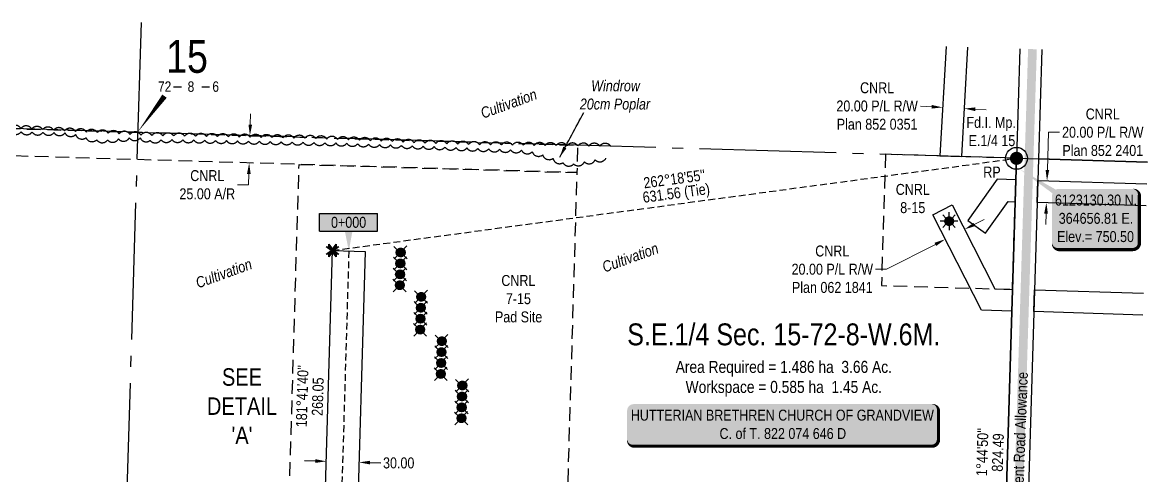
# Model space of a CAD drawing. Extents: x 359995 to 367891, y 6122203 to 6126855.
# Drawn here: x 363748 to 364777, y 6122840 to 6123255 of the extents above; entities that cross this region are included whole.
import ezdxf
from ezdxf.enums import TextEntityAlignment as Align

# ---------------------------------------------------------------- set-up
doc = ezdxf.new("R2010")
doc.units = 0
doc.header["$LTSCALE"] = 5
doc.header["$PDSIZE"] = 0.5
for name, pattern in [('0', [1, 1, 0]), ('foc-ACCESSROAD', [3.75, 2.5, -1.25]), ('foc-QUARTERLINE', [33, 25, -3, 2, -3]), ('foc-TIELINE', [1.875, 1.25, -0.625])]:
    doc.linetypes.add(name, pattern=pattern)
doc.layers.get('Defpoints').update_dxf_attribs({"color": 9})
for name, color, linetype in [('10', 1, 'Continuous'), ('35', 37, 'Continuous'), ('9', 3, 'Continuous'), ('AS-OWNER', 7, 'Continuous'), ('AS-ROADS', 254, 'Continuous'), ('AS-TELUS', 224, 'foc-TEL'), ('C-AR', 13, 'foc-ACCESSROAD'), ('C-RW', 13, 'Continuous'), ('C-SYMBOL', 7, 'Continuous'), ('C-WS', 13, 'foc-ACCESSROAD'), ('C-WS-S', 13, 'Continuous'), ('DETAIL-T', 7, 'Continuous'), ('L-AREAREQUIRED', 7, 'Continuous'), ('L-BD', 7, 'Continuous'), ('L-DETAIL-T', 3, 'Continuous'), ('L-MON', 1, 'Continuous'), ('L-ROAD-T', 7, 'Continuous'), ('L-SEC', 7, 'Continuous'), ('L-SECLBL', 7, 'Continuous'), ('L-SECQ', 8, 'foc-QUARTERLINE'), ('L-TIE', 7, 'foc-TIELINE'), ('P-ELEVATION', 7, 'Continuous'), ('P-IOP1', 10, 'Continuous'), ('P-LTO', 14, 'Continuous'), ('P-PROPOSED', 10, 'Continuous'), ('P-STATION', 7, 'Continuous'), ('P-TXT', 4, 'Continuous'), ('T-BUSH', 110, '0'), ('T-BUSH-T', 110, 'Continuous'), ('T-TIE', 201, 'foc-TIELINE')]:
    doc.layers.add(name, color=color, linetype=linetype)
for name, color, linetype, lineweight in [('C-AR-T', 13, 'Continuous', 9), ('C-RW-T', 13, 'Continuous', 9), ('C-WS-T', 13, 'Continuous', 9), ('F-RW-T', 190, 'Continuous', 9), ('T-TEXT', 48, 'Continuous', 18)]:
    doc.layers.add(name, color=color, linetype=linetype, lineweight=lineweight)
doc.styles.add('100L', font='ARIALN.TTF', dxfattribs={"height": 11})
doc.styles.add('175L', font='ARIALN.TTF', dxfattribs={"height": 20})
doc.styles.add('80', font='ARIALN.TTF', dxfattribs={"height": 10})
doc.styles.add('80CG', font='ARIALN.TTF', dxfattribs={"height": 10})
doc.styles.add('80L', font='ARIALN.TTF', dxfattribs={"height": 10})
doc.styles.add('80LS', font='ARIALNI.TTF', dxfattribs={"height": 10})
doc.styles.add('foc-LtypeFont', font='ARIALN.TTF', dxfattribs={"height": 7.35})
doc.styles.add('Legend', font='ARIALN.TTF')
doc.styles.add('SIMPLEX', font='ARIALN.TTF')
doc.linetypes.add('foc-TEL', pattern='A,2,-1,["T",foc-LtypeFont,S=0.2,R=0,X=-0.425,Y=-0.75],-1.24,8', length=12.24)
doc.linetypes.add('foc-TEL-NOLINE', pattern='A,0,-2,["T",foc-LtypeFont,S=0.2,R=0,X=-0.425,Y=-0.75],-10.24', length=12.24)
doc.dimstyles.new('Compass 5 000', dxfattribs={"dimscale": 5, "dimtxt": 9, "dimasz": 2, "dimexe": 0.2, "dimexo": 0.0625, "dimgap": 0.5, "dimtad": 0, "dimtih": 1, "dimtoh": 1, "dimzin": 0, "dimdsep": 46, "dimtxsty": '80CG', "dimcen": 0.1, "dimse1": 1, "dimse2": 1, "dimclrd": 256, "dimclrt": 256, "dimaunit": 1, "dimadec": 4, "dimazin": 0, "dimtfac": 0.06, "dimtofl": 0, "dimtmove": 0, "dimatfit": 1, "dimfxl": 0.2, "dimtolj": 1, "dimtzin": 0, "dimlwd": -1, "dimarcsym": 0})

# ---------------------------------------------------------------- blocks, each defined once
blk = doc.blocks.new('fdia')
at = {"color": 255, "const_width": 1}
blk.add_lwpolyline([(-0.5, 0, 1), (0.5, 0, 1)], format="xyb", close=True, dxfattribs=at)
blk = doc.blocks.new('Fdiaa')
blk.add_blockref('fdia', (0, 0))
blk = doc.blocks.new('fdib')
at = {"color": 1, "const_width": 1.6}
blk.add_lwpolyline([(-0.4, 0, 1), (0.4, 0, 1)], format="xyb", close=True, dxfattribs=at)
at = {"color": 1}
blk.add_circle((0, 0), 0.8, dxfattribs=at)
blk = doc.blocks.new('Fdibb')
blk.add_blockref('fdib', (0, 0))
blk = doc.blocks.new('fdicc')
for name in ['Fdibb', 'Fdiaa']:
    blk.add_blockref(name, (0, 0))
blk = doc.blocks.new('FDI')
blk.add_blockref('fdicc', (0, 0))
blk = doc.blocks.new('L-SECLBL')
at = {"layer": '9', "color": 7}
for p, q in [((-5.1, -27.8), (-12.3, -27.8)), ((20.7, -27.8), (13.5, -27.8))]:
    blk.add_line(p, q, dxfattribs=at)
at = {"layer": '10', "color": 2, "style": 'SIMPLEX'}
blk.add_attdef('SEC', text='', height=30, dxfattribs=at).set_placement((0, 0), align=Align.MIDDLE)
at = {"layer": '10', "color": 5, "style": '80L'}
blk.add_attdef('TWP', text='', height=9.5, dxfattribs=at).set_placement((-14.4, -27.4), align=Align.MIDDLE_RIGHT)
blk.add_attdef('RGE', text='', height=9.5, dxfattribs=at).set_placement((3.6, -27.4), align=Align.MIDDLE_CENTER)
blk.add_attdef('MER', text='', height=9.5, dxfattribs=at).set_placement((23.2, -27.4), align=Align.MIDDLE_LEFT)
blk = doc.blocks.new('*D385')
at = {"layer": 'Defpoints', "color": 0, "transparency": 16777216}
for p in [(364471.9, 6122751.5), (364521.3, 6122749.9), (364471.3, 6122733.5)]:
    blk.add_point(p, dxfattribs=at)
at = {"layer": 'F-RW-T', "transparency": 16777216}
for p, q in [((364521.6, 6122759.9), (364522.6, 6122790.3)), ((364522.6, 6122790.3), (364532.6, 6122790.3)), ((364520.4, 6122721.9), (364520.1, 6122711.9))]:
    blk.add_line(p, q, dxfattribs=at)
for points in [[(364520, 6122760), (364523.3, 6122759.9), (364521.3, 6122749.9)], [(364518.8, 6122722), (364522.1, 6122721.9), (364520.7, 6122731.9)]]:
    blk.add_solid(points, dxfattribs=at)
at = {"layer": 'F-RW-T', "transparency": 16777216, "insert": (364571.7, 6122790.3), "char_height": 10, "attachment_point": 5, "style": '80CG'}
blk.add_mtext('\\A1;Tamarack\\P18.00 P/L R/W\\PPlan 212 0682', dxfattribs=at)
blk = doc.blocks.new('*D386')
at = {"layer": 'Defpoints', "color": 0, "transparency": 16777216}
for p in [(364309.2, 6122738.6), (364408.9, 6122735.5), (364408.5, 6122723.5)]:
    blk.add_point(p, dxfattribs=at)
at = {"layer": 'F-RW-T', "transparency": 16777216}
for p, q in [((364309.5, 6122748.6), (364310.9, 6122793.6)), ((364310.9, 6122793.6), (364320.9, 6122793.6)), ((364308.5, 6122716.6), (364308.2, 6122706.6))]:
    blk.add_line(p, q, dxfattribs=at)
for points in [[(364307.8, 6122748.7), (364311.2, 6122748.6), (364309.2, 6122738.6)], [(364306.8, 6122716.7), (364310.2, 6122716.6), (364308.8, 6122726.6)]]:
    blk.add_solid(points, dxfattribs=at)
at = {"layer": 'F-RW-T', "transparency": 16777216, "insert": (364384.3, 6122793.6), "char_height": 10, "attachment_point": 5, "style": '80CG', "bg_fill": 3, "box_fill_scale": 1.1, "bg_fill_color": 256, "bg_fill_true_color": 13158600, "bg_fill_transparency": 0}
blk.add_mtext('\\A1;Archer\\P12.00 P/L R/W\\Pby McElhanney Surveys', dxfattribs=at)
blk = doc.blocks.new('*D391')
at = {"layer": 'C-RW-T', "transparency": 16777216}
for p, q in [((364618.2, 6123069.8), (364627.1, 6123074.4)), ((364582.6, 6123051.6), (364537.9, 6123028.8)), ((364537.9, 6123028.8), (364527.9, 6123028.8))]:
    blk.add_line(p, q, dxfattribs=at)
for points in [[(364617.4, 6123071.3), (364618.9, 6123068.3), (364609.3, 6123065.3)], [(364581.8, 6123053.1), (364583.3, 6123050.1), (364591.5, 6123056.2)]]:
    blk.add_solid(points, dxfattribs=at)
at = {"layer": 'Defpoints', "color": 0, "transparency": 16777216}
for p in [(364591.5, 6123056.2), (364593.5, 6123052.3), (364611.3, 6123061.4)]:
    blk.add_point(p, dxfattribs=at)
at = {"layer": 'C-RW-T', "transparency": 16777216, "insert": (364488.3, 6123028.8), "char_height": 10, "attachment_point": 5, "style": '80CG'}
blk.add_mtext('\\A1;CNRL\\P20.00 P/L R/W\\PPlan 062 1841', dxfattribs=at)
blk = doc.blocks.new('*D392')
at = {"layer": 'C-RW-T', "transparency": 16777216}
for p, q in [((364579.2, 6123177.5), (364568.9, 6123178.1)), ((364619.1, 6123175.2), (364629.1, 6123174.6))]:
    blk.add_line(p, q, dxfattribs=at)
for points in [[(364579.3, 6123179.1), (364579.1, 6123175.8), (364589.2, 6123176.9)], [(364619.2, 6123176.9), (364619, 6123173.5), (364609.1, 6123175.8)]]:
    blk.add_solid(points, dxfattribs=at)
at = {"layer": 'Defpoints', "color": 0, "transparency": 16777216}
for p in [(364589.1, 6123174.8), (364589.2, 6123176.9), (364609, 6123173.7)]:
    blk.add_point(p, dxfattribs=at)
at = {"layer": 'C-RW-T', "transparency": 16777216, "insert": (364529.3, 6123178.1), "char_height": 10, "attachment_point": 5, "style": '80CG'}
blk.add_mtext('\\A1;CNRL\\P20.00 P/L R/W\\PPlan 852 0351', dxfattribs=at)
blk = doc.blocks.new('*D393')
at = {"layer": 'C-RW-T', "transparency": 16777216}
for p, q in [((364685.1, 6123119.7), (364686.1, 6123154.1)), ((364686.1, 6123154.1), (364696.1, 6123154.1)), ((364683.8, 6123079.7), (364683.5, 6123069.7))]:
    blk.add_line(p, q, dxfattribs=at)
for points in [[(364683.4, 6123119.7), (364686.7, 6123119.6), (364684.7, 6123109.7)], [(364682.1, 6123079.8), (364685.5, 6123079.7), (364684.1, 6123089.7)]]:
    blk.add_solid(points, dxfattribs=at)
at = {"layer": 'Defpoints', "color": 0, "transparency": 16777216}
for p in [(364706, 6123109), (364684.1, 6123089.7), (364705.4, 6123089)]:
    blk.add_point(p, dxfattribs=at)
at = {"layer": 'C-RW-T', "transparency": 16777216, "insert": (364735.7, 6123154.1), "char_height": 10, "attachment_point": 5, "style": '80CG'}
blk.add_mtext('\\A1;CNRL\\P20.00 P/L R/W\\PPlan 852 2401', dxfattribs=at)
blk = doc.blocks.new('*U371')
h = blk.add_hatch(color=59)
edge = h.paths.add_edge_path()
edge.add_line((-136.5, -20), (136.5, -20))
edge.add_arc((136.5, -14), 6, 270, 360)
edge.add_line((142.5, -14), (142.5, 12.5))
edge.add_arc((136.5, 12.5), 6, 0, 90)
edge.add_line((136.5, 18.5), (-136.5, 18.5))
edge.add_arc((-136.5, 12.5), 6, 90, 180)
edge.add_line((-142.5, 12.5), (-142.5, -14))
edge.add_arc((-136.5, -14), 6, 180, 270)
at = {"color": 1, "flags": 128}
blk.add_lwpolyline([(-136.5, -20, 3, 3, 0), (136.5, -20, 3, 3, 0.414214), (142.5, -14, 3, 3, 0), (142.5, 12.5, 3, 0, 0.414214), (136.5, 18.5, 0, 0, 0), (-136.5, 18.5, 0, 0, 0.414214), (-142.5, 12.5, 0, 0, 0), (-142.5, -14, 0, 3, 0.414214)], format="xyseb", close=True, dxfattribs=at)
blk.add_lwpolyline([(-47.7, -11.7, 0, 7.5, 0), (0, 0, 0, 0, 0)], format="xyseb", dxfattribs=at)
at = {"color": 1, "style": '80'}
blk.add_attdef('ENTER_TEXT_001', (-36, -5), '', height=10, dxfattribs=at)
blk = doc.blocks.new('*D413')
at = {"layer": 'C-AR-T', "transparency": 16777216}
for p, q in [((363955.9, 6123161.1), (363956.2, 6123171.1)), ((363954.6, 6123116.1), (363954.3, 6123106.1)), ((363954.3, 6123106.1), (363944.3, 6123106.1))]:
    blk.add_line(p, q, dxfattribs=at)
for points in [[(363954.3, 6123161.1), (363957.6, 6123161), (363955.6, 6123151.1)], [(363952.9, 6123116.1), (363956.3, 6123116), (363954.9, 6123126.1)]]:
    blk.add_solid(points, dxfattribs=at)
at = {"layer": 'Defpoints', "color": 0, "transparency": 16777216}
for p in [(363973, 6123150.6), (363954.9, 6123126.1), (363972.3, 6123125.6)]:
    blk.add_point(p, dxfattribs=at)
at = {"layer": 'C-AR-T', "transparency": 16777216, "insert": (363916.6, 6123106.1), "char_height": 10, "attachment_point": 5, "style": '80CG', "bg_fill": 3, "box_fill_scale": 1.1, "bg_fill_color": 256, "bg_fill_true_color": 13158600, "bg_fill_transparency": 0}
blk.add_mtext('\\A1;CNRL\\P25.00 A/R', dxfattribs=at)
blk = doc.blocks.new('GAS')
h = blk.add_hatch(color=255)
h.dxf.hatch_style = 1
edge = h.paths.add_edge_path()
edge.add_arc((0, 0), 0.9, 0, 360)
for p, q in [((-0.81, 0), (-1.62, 0)), ((-0.57, 0.57), (-1.14, 1.14)), ((0, 0.81), (0, 1.62)), ((0.57, 0.57), (1.14, 1.14)), ((1.62, 0), (0.81, 0)), ((-0.57, -0.57), (-1.14, -1.14)), ((0, -0.81), (0, -1.62)), ((1.14, -1.14), (0.57, -0.57))]:
    blk.add_line(p, q)
blk.add_circle((0, 0), 0.8)
blk = doc.blocks.new('*U434')
at = {"layer": '35', "color": 3}
blk.add_circle((0, 0), 10, dxfattribs=at)
at = {"layer": '35', "color": 3, "style": '80'}
blk.add_attdef('RP_001', (-30.4, -17.6), '', height=10, dxfattribs=at)
blk = doc.blocks.new('*U436')
h = blk.add_hatch(color=254)
edge = h.paths.add_edge_path()
edge.add_line((-34, -28.5), (34, -28.5))
edge.add_arc((34, -22.5), 6, 270, 360)
edge.add_line((40, -22.5), (40, 21))
edge.add_arc((34, 21), 6, 0, 90)
edge.add_line((34, 27), (-34, 27))
edge.add_arc((-34, 21), 6, 90, 180)
edge.add_line((-40, 21), (-40, -22.5))
edge.add_arc((-34, -22.5), 6, 180, 270)
at = {"color": 1, "flags": 128}
blk.add_lwpolyline([(-69.5, 45, 0, 10, 0), (0, 0, 5, 5, 0)], format="xyseb", dxfattribs=at)
blk.add_lwpolyline([(-34, -28.5, 3, 3, 0), (34, -28.5, 3, 3, 0.414214), (40, -22.5, 3, 3, 0), (40, 21, 3, 0, 0.414214), (34, 27, 0, 0, 0), (-34, 27, 0, 0, 0.414214), (-40, 21, 0, 0, 0), (-40, -22.5, 0, 3, 0.414214)], format="xyseb", close=True, dxfattribs=at)
at = {"color": 1, "style": '80'}
blk.add_attdef('ENTER_TEXT_001', (-36, -5), '', height=10, dxfattribs=at)
blk = doc.blocks.new('WC2')
at = {"layer": 'L-MON'}
h = blk.add_hatch(color=255, dxfattribs=at)
h.dxf.hatch_style = 1
edge = h.paths.add_edge_path()
edge.add_arc((0, 0), 0.9, 0, 360)
at = {"layer": 'L-MON', "color": 14, "flags": 128}
for points in [[(-0.62, 0.5), (-1.23, 1.12)], [(0.52, 0.61), (1.13, 1.21)], [(-1.18, -1.18), (-0.56, -0.57)], [(1.16, -1.18), (0.56, -0.57)]]:
    blk.add_lwpolyline(points, dxfattribs=at)
at = {"layer": 'L-MON', "color": 14}
for radius in [0.8, 0.373]:
    blk.add_circle((0, 0), radius, dxfattribs=at)
blk = doc.blocks.new('*D444')
at = {"layer": 'Defpoints', "color": 0, "transparency": 16777216}
for p in [(364025.4, 6122851.9), (364055.3, 6122851), (364055.4, 6122852.2)]:
    blk.add_point(p, dxfattribs=at)
at = {"layer": 'P-TXT', "transparency": 16777216}
for p, q in [((364015.4, 6122853.4), (364005.4, 6122853.7)), ((364065.4, 6122851.9), (364075.4, 6122851.6))]:
    blk.add_line(p, q, dxfattribs=at)
for points in [[(364015.4, 6122855.1), (364015.3, 6122851.7), (364025.4, 6122853.1)], [(364065.4, 6122853.6), (364065.3, 6122850.3), (364055.4, 6122852.2)]]:
    blk.add_solid(points, dxfattribs=at)
at = {"layer": 'P-TXT', "transparency": 16777216, "insert": (364091.7, 6122851.6), "char_height": 10, "attachment_point": 5, "style": '80CG'}
blk.add_mtext('\\A1;30.00', dxfattribs=at)
blk = doc.blocks.new('TEMP')
h = blk.add_hatch(color=255)
h.dxf.hatch_style = 1
h.paths.add_polyline_path([(0, 0.25), (-0.67, 1.15), (-0.67, 0.67), (-1.15, 0.67), (-0.25, 0), (-1.15, -0.67), (-0.67, -0.67), (-0.67, -1.15), (0, -0.25), (0.67, -1.15), (0.67, -0.67), (1.15, -0.67), (0.25, 0), (1.15, 0.67), (0.67, 0.67), (0.67, 1.15)])
h.paths.add_polyline_path([(0.57, 0.85), (0.57, 0.57), (0.85, 0.57), (0.08, 0), (0.85, -0.57), (0.57, -0.57), (0.57, -0.85), (0, -0.08), (-0.57, -0.85), (-0.57, -0.57), (-0.85, -0.57), (-0.08, 0), (-0.85, 0.57), (-0.57, 0.57), (-0.57, 0.85), (0, 0.08)], flags=16)
h = blk.add_hatch(color=1)
h.dxf.hatch_style = 1
h.paths.add_polyline_path([(0, 0.08), (-0.57, 0.85), (-0.57, 0.57), (-0.85, 0.57), (-0.08, 0), (-0.85, -0.57), (-0.57, -0.57), (-0.57, -0.85), (0, -0.08), (0.57, -0.85), (0.57, -0.57), (0.85, -0.57), (0.08, 0), (0.85, 0.57), (0.57, 0.57), (0.57, 0.85)])
at = {"color": 1}
for p, q in [((-0.08, 0), (0.08, 0)), ((0, 0.08), (0, -0.08))]:
    blk.add_line(p, q, dxfattribs=at)
at = {"color": 255, "flags": 128}
blk.add_lwpolyline([(-0.25, 0), (-1.15, 0.67), (-0.67, 0.67), (-0.67, 1.15), (0, 0.25), (0.67, 1.15), (0.67, 0.67), (1.15, 0.67), (0.25, 0), (1.15, -0.67), (0.67, -0.67), (0.67, -1.15), (0, -0.25), (-0.67, -1.15), (-0.67, -0.67), (-1.15, -0.67)], close=True, dxfattribs=at)
at = {"color": 1, "flags": 128}
blk.add_lwpolyline([(-0.08, 0), (-0.85, 0.57), (-0.57, 0.57), (-0.57, 0.85), (0, 0.08), (0.57, 0.85), (0.57, 0.57), (0.85, 0.57), (0.08, 0), (0.85, -0.57), (0.57, -0.57), (0.57, -0.85), (0, -0.08), (-0.57, -0.85), (-0.57, -0.57), (-0.85, -0.57)], close=True, dxfattribs=at)
blk = doc.blocks.new('*U479')
h = blk.add_hatch(color=111)
h.dxf.hatch_style = 1
h.paths.add_polyline_path([(-26.5, 8), (26.5, 8), (26.5, -8), (-26.5, -8)])
for p, q in [((-26.5, -8), (-26.5, 8)), ((-26.5, 8), (26.5, 8)), ((26.5, -8), (26.5, 8)), ((-26.5, -8), (26.5, -8))]:
    blk.add_line(p, q)
at = {"layer": 'P-ELEVATION', "color": 7, "flags": 128}
blk.add_lwpolyline([(0, 0, 10, 0, 0), (0.2, -26.2, 0, 0, 0)], format="xyseb", dxfattribs=at)
at = {"layer": 'P-ELEVATION', "style": 'Legend'}
blk.add_attdef('STATION', text='', height=10, dxfattribs=at).set_placement((0, 0), align=Align.MIDDLE_CENTER)

msp = doc.modelspace()

# ---------------------------------------------------------------- linework, layer by layer
at = {"layer": 'AS-ROADS', "const_width": 7.998, "flags": 128}
msp.add_lwpolyline([(364671.393, 6123230.171), (364639.569, 6122206.543)], dxfattribs=at)
at = {"layer": 'AS-TELUS', "linetype": 'foc-TEL-NOLINE', "flags": 128}
msp.add_lwpolyline([(364632.283, 6122326.543), (364656.808, 6123130.302), (364776.616, 6123126.756)], dxfattribs=at)
at = {"layer": 'C-AR', "flags": 128}
msp.add_lwpolyline([(363050.42, 6123050.357), (363054.328, 6123177.757), (364001.297, 6123149.719), (364255.405, 6123142.196), (364254.666, 6123117.214), (364000.557, 6123124.736), (363091.03, 6123151.667), (363078.161, 6123139.559), (363075.401, 6123049.59)], close=True, dxfattribs=at)
at = {"layer": 'C-RW', "flags": 128}
for points in [[(364592.349, 6123232.534), (364586.665, 6123132.442), (364606.637, 6123131.833), (364612.326, 6123231.937)], [(364775.399, 6123086.827), (364675.701, 6123089.976), (364676.311, 6123109.961), (364776.009, 6123106.831)], [(364772.354, 6122986.877), (364672.652, 6122990.035), (364673.261, 6123010.017), (364772.962, 6123006.856)]]:
    msp.add_lwpolyline(points, dxfattribs=at)
for points in [[(364656.207, 6123110.597), (364638.97, 6123111.156), (364612.18, 6123073.511), (364628.452, 6123061.904), (364649.034, 6123090.829), (364655.597, 6123090.612)], [(364597.946, 6123087.654), (364637.122, 6123010.902), (364653.149, 6123010.393), (364652.54, 6122990.409), (364624.687, 6122991.285), (364580.133, 6123078.544)]]:
    msp.add_lwpolyline(points, close=True, dxfattribs=at)
at = {"layer": 'C-WS', "flags": 128}
msp.add_lwpolyline([(364536.899, 6123133.961), (364533.237, 6123013.942), (364653.149, 6123010.393), (364656.808, 6123130.302), (364536.899, 6123133.961)], dxfattribs=at)
msp.add_lwpolyline([(364000.557, 6123124.738), (364254.666, 6123117.214), (364245.213, 6122797.844), (363991.106, 6122805.364)], close=True, dxfattribs=at)
at = {"layer": 'L-SEC', "flags": 128}
for points in [[(364659.866, 6123230.516), (364656.808, 6123130.302)], [(364679.971, 6123229.915), (364676.913, 6123129.707)], [(364656.808, 6123130.302), (364632.283, 6122326.543)], [(364676.913, 6123129.707), (364652.389, 6122325.947)]]:
    msp.add_lwpolyline(points, dxfattribs=at)
at = {"layer": 'L-SECLBL', "flags": 128}
msp.add_lwpolyline([(363852.804, 6123154.102, 0, 4.999, 0), (363877.487, 6123187.148, 0, 0, 0)], format="xyseb", dxfattribs=at)
at = {"layer": 'L-SECQ'}
msp.add_line((363856.041, 6123254.547), (363828.369, 6122350.344), dxfattribs=at)
at = {"layer": 'L-SECQ', "flags": 128}
for points in [[(363852.804, 6123154.102), (363049.307, 6123177.886)], [(364656.808, 6123130.302), (363852.804, 6123154.102)], [(364776.616, 6123126.756), (364676.913, 6123129.707)]]:
    msp.add_lwpolyline(points, dxfattribs=at)
at = {"layer": 'L-TIE', "flags": 128}
msp.add_lwpolyline([(364031.103, 6123046.011), (364656.808, 6123130.302)], dxfattribs=at)
at = {"layer": 'P-IOP1', "flags": 128}
msp.add_lwpolyline([(363840.458, 6122745.358), (363983.573, 6122740.852), (364023.171, 6122778.015), (364031.098, 6123045.874), (364061.076, 6123044.987), (364052.781, 6122764.673), (363995.041, 6122710.484), (363938.387, 6122712.268), (363937.506, 6122684.29), (363907.529, 6122685.234), (363908.725, 6122723.204), (363839.847, 6122725.373)], close=True, dxfattribs=at)
at = {"layer": 'P-LTO', "flags": 128}
msp.add_lwpolyline([(363840.458, 6122745.358), (363983.573, 6122740.852), (364023.171, 6122778.015), (364031.098, 6123045.874), (364061.076, 6123044.987), (364052.781, 6122764.673), (363995.041, 6122710.484), (363938.387, 6122712.268), (363937.506, 6122684.29), (363907.529, 6122685.234), (363908.725, 6122723.204), (363839.847, 6122725.373)], close=True, dxfattribs=at)
at = {"layer": 'P-PROPOSED', "flags": 128}
msp.add_lwpolyline([(363839.847, 6122725.373), (363211.063, 6122745.173), (363213.976, 6122839.985), (363233.961, 6122839.371), (363231.662, 6122764.528), (363840.458, 6122745.358), (363983.573, 6122740.852), (364023.171, 6122778.015), (364031.098, 6123045.874), (364061.076, 6123044.987), (364052.781, 6122764.673), (363995.041, 6122710.484), (363938.387, 6122712.268), (363937.506, 6122684.29), (363907.529, 6122685.234), (363908.725, 6122723.204)], close=True, dxfattribs=at)
at = {"layer": 'T-BUSH', "flags": 128}
for points in [[(364285.622, 6123141.31, 0.52056705), (364275.626, 6123141.429, 0.52056705), (364265.63, 6123141.547, 0.52056705), (364255.633, 6123141.666, 0.52056705), (364245.637, 6123141.784, 0.52056705), (364235.64, 6123141.903, 0.52056705), (364225.644, 6123142.021, 0.52056705), (364215.648, 6123142.14, 0.52056705), (364205.651, 6123142.258, 0.52056705), (364195.655, 6123142.377, 0.52056705), (364185.658, 6123142.495, 0.52056705), (364175.662, 6123142.614, 0.52056705), (364165.666, 6123142.734, 0.52056705), (364155.673, 6123143.017, 0.52056705), (364145.679, 6123143.3, 0.52056705), (364135.686, 6123143.583, 0.52056705), (364125.693, 6123143.866, 0.52056705), (364115.7, 6123144.149, 0.52056705), (364105.713, 6123144.579, 0.52056705), (364095.732, 6123145.138, 0.52056705), (364085.747, 6123145.63, 0.52056705), (364075.758, 6123146.017, 0.52056705), (364065.768, 6123146.405, 0.52056705), (364055.778, 6123146.792, 0.52056705), (364045.789, 6123147.18, 0.52056705), (364035.799, 6123147.568, 0.52056705), (364025.81, 6123147.955, 0.52056705), (364015.82, 6123148.343, 0.52056705), (364005.828, 6123148.655, 0.52056705), (363995.833, 6123148.842, 0.52056705), (363985.838, 6123149.03, 0.52056705), (363975.842, 6123149.217, 0.52056705), (363965.847, 6123149.405, 0.52056705), (363955.852, 6123149.592, 0.52056705), (363945.856, 6123149.779, 0.52056705), (363935.861, 6123149.961, 0.52056705), (363925.865, 6123150.118, 0.52056705), (363915.869, 6123150.275, 0.52056705), (363905.873, 6123150.432, 0.52056705), (363895.877, 6123150.589, 0.52056705), (363885.881, 6123150.746, 0.52056705), (363875.886, 6123150.903, 0.52056705), (363865.89, 6123151.06, 0.52056705), (363855.908, 6123151.611, 0.52056705), (363845.926, 6123152.163, 0.52056705), (363835.944, 6123152.715, 0.52056705), (363825.962, 6123153.267, 0.52056705), (363815.981, 6123153.82, 0.52056705), (363805.999, 6123154.372, 0.52056705), (363796.017, 6123154.924, 0.52056705), (363786.035, 6123155.476, 0.52056705), (363776.053, 6123156.029, 0.52056705), (363766.071, 6123156.581, 0.52056705), (363756.09, 6123157.133, 0.52056705), (363746.108, 6123157.686, 0.52056705), (363736.126, 6123158.238, 0.52056705), (363726.144, 6123158.79, 0.52056705), (363716.157, 6123159.234, 0.52056705), (363706.168, 6123159.649, 0.52056705), (363696.18, 6123160.064, 0.52056705), (363686.191, 6123160.479, 0.52056705), (363676.203, 6123160.894, 0.52056705), (363666.214, 6123161.308, 0.52056705), (363656.226, 6123161.71, 0.52056705), (363646.235, 6123162.06, 0.52056705), (363636.244, 6123162.41, 0.52056705), (363626.253, 6123162.76, 0.52056705), (363616.262, 6123163.11, 0.52056705), (363606.271, 6123163.46, 0.52056705), (363596.28, 6123163.81, 0.52056705), (363586.289, 6123164.16, 0.52056705), (363576.296, 6123164.47, 0.52056705), (363566.304, 6123164.769, 0.52056705), (363556.311, 6123165.067, 0.52056705), (363546.319, 6123165.366, 0.52056705), (363536.326, 6123165.664, 0.52056705), (363526.333, 6123165.963, 0.52056705), (363516.341, 6123166.261, 0.52056705), (363506.348, 6123166.56, 0.52056705), (363496.355, 6123166.858, 0.52056705), (363486.363, 6123167.157, 0.52056705), (363476.37, 6123167.456, 0.52056705), (363466.377, 6123167.754, 0.52056705), (363456.385, 6123168.054, 0.52056705), (363446.392, 6123168.354, 0.52056705), (363436.4, 6123168.654, 0.52056705), (363426.407, 6123168.954, 0.52056705), (363416.414, 6123169.254, 0.52056705), (363406.422, 6123169.554, 0.52056705), (363396.429, 6123169.854, 0.52056705), (363386.437, 6123170.154, 0.52056705), (363376.444, 6123170.454, 0.52056705), (363366.451, 6123170.754, 0.52056705), (363356.459, 6123171.054, 0.52056705), (363346.466, 6123171.354, 0.52056705), (363336.474, 6123171.654, 0.52056705), (363326.481, 6123171.952, 0.52056705), (363316.487, 6123172.21, 0.52056705), (363306.493, 6123172.468, 0.52056705), (363296.5, 6123172.726, 0.52056705), (363286.506, 6123172.985, 0.52056705), (363276.512, 6123173.243, 0.52056705), (363266.518, 6123173.501, 0.52056705), (363256.525, 6123173.759, 0.52056705), (363246.531, 6123174.017, 0.52056705), (363236.537, 6123174.276, 0.52056705), (363226.543, 6123174.534, 0.52056705), (363216.549, 6123174.792, 0.52056705), (363206.556, 6123175.05, 0.52056705), (363196.562, 6123175.309, 0.52056705), (363186.568, 6123175.567, 0.52056705), (363176.574, 6123175.825, 0.52056705), (363166.581, 6123176.083, 0.52056705), (363156.599, 6123176.63, 0.52056705), (363146.62, 6123177.221, 0.52056705), (363136.64, 6123177.812, 0.52056705), (363126.66, 6123178.404, 0.52056705), (363116.681, 6123178.995, 0.52056705), (363106.701, 6123179.586, 0.52056705), (363096.722, 6123180.178, 0.52056705), (363086.742, 6123180.769, 0.52056705), (363076.79, 6123181.599, 0.52056705), (363066.932, 6123183.264, 0.52056705), (363064.067, 6123176.299, 0.52056705), (363063.63, 6123165.781, 0.52056705)], [(363060.282, 6123165.395, 0.52056705), (363069.65, 6123168.884, 0.52056705), (363079.024, 6123172.227, 0.52056705), (363089.021, 6123172.285, 0.52056705), (363099.018, 6123172.343, 0.52056705), (363109.015, 6123172.382, 0.52056705), (363119.012, 6123172.419, 0.52056705), (363129.009, 6123172.457, 0.52056705), (363139.006, 6123172.495, 0.52056705), (363149.003, 6123172.584, 0.52056705), (363158.998, 6123172.747, 0.52056705), (363168.986, 6123172.494, 0.52056705), (363178.967, 6123171.934, 0.52056705), (363188.949, 6123171.374, 0.52056705), (363198.93, 6123170.814, 0.52056705), (363208.912, 6123170.254, 0.52056705), (363218.893, 6123169.694, 0.52056705), (363228.874, 6123169.134, 0.52056705), (363238.825, 6123168.195, 0.52056705), (363248.779, 6123167.38, 0.52056705), (363258.776, 6123167.361, 0.52056705), (363268.773, 6123167.343, 0.52056705), (363278.77, 6123167.325, 0.52056705), (363288.767, 6123167.307, 0.52056705), (363298.764, 6123167.289, 0.52056705), (363308.761, 6123167.271, 0.52056705), (363318.758, 6123167.253, 0.52056705), (363328.74, 6123166.806, 0.52056705), (363338.711, 6123166.091, 0.52056705), (363348.683, 6123165.377, 0.52056705), (363358.654, 6123164.662, 0.52056705), (363368.65, 6123164.642, 0.52056705), (363378.648, 6123164.646, 0.52056705), (363388.645, 6123164.651, 0.52056705), (363398.642, 6123164.656, 0.52056705), (363408.639, 6123164.66, 0.52056705), (363418.631, 6123164.471, 0.52056705), (363428.618, 6123164.012, 0.52056705), (363438.606, 6123163.577, 0.52056705), (363448.595, 6123163.182, 0.52056705), (363458.584, 6123162.786, 0.52056705), (363468.573, 6123162.391, 0.52056705), (363478.563, 6123161.995, 0.52056705), (363488.552, 6123161.6, 0.52056705), (363498.541, 6123161.205, 0.52056705), (363508.531, 6123160.809, 0.52056705), (363518.52, 6123160.414, 0.52056705), (363528.509, 6123160.019, 0.52056705), (363538.498, 6123159.623, 0.52056705), (363548.488, 6123159.228, 0.52056705), (363558.477, 6123158.832, 0.52056705), (363568.46, 6123158.388, 0.52056705), (363578.245, 6123156.338, 0.52056705), (363588.03, 6123154.289, 0.52056705), (363597.814, 6123152.239, 0.52056705), (363607.599, 6123150.189, 0.52056705), (363617.409, 6123148.363, 0.52056705), (363627.404, 6123148.175, 0.52056705), (363637.225, 6123149.766, 0.52056705), (363646.991, 6123151.904, 0.52056705), (363656.727, 6123154.173, 0.52056705), (363666.463, 6123156.442, 0.52056705), (363676.422, 6123156.515, 0.52056705), (363686.415, 6123156.243, 0.52056705), (363696.408, 6123155.971, 0.52056705), (363706.402, 6123155.699, 0.52056705), (363716.395, 6123155.427, 0.52056705), (363726.389, 6123155.155, 0.52056705), (363736.382, 6123154.883, 0.52056705), (363746.375, 6123154.612, 0.52056705), (363756.369, 6123154.34, 0.52056705), (363766.362, 6123154.068, 0.52056705), (363776.356, 6123153.796, 0.52056705), (363786.349, 6123153.524, 0.52056705), (363796.155, 6123152.124, 0.52056705), (363805.7, 6123149.15, 0.52056705), (363815.457, 6123147.222, 0.52056705), (363825.404, 6123147.044, 0.52056705), (363835.35, 6123148.052, 0.52056705), (363845.296, 6123149.06, 0.52056705), (363855.282, 6123149.119, 0.52056705), (363864.311, 6123146.686, 0.52056705), (363874.289, 6123147.313, 0.52056705), (363884.275, 6123147.515, 0.52056705), (363894.27, 6123147.306, 0.52056705), (363904.265, 6123147.096, 0.52056705), (363914.26, 6123146.887, 0.52056705), (363924.255, 6123146.678, 0.52056705), (363934.25, 6123146.469, 0.52056705), (363944.244, 6123146.259, 0.52056705), (363954.239, 6123146.05, 0.52056705), (363964.234, 6123145.841, 0.52056705), (363974.229, 6123145.632, 0.52056705), (363984.224, 6123145.422, 0.52056705), (363994.219, 6123145.213, 0.52056705), (364004.214, 6123145.004, 0.52056705), (364014.209, 6123144.795, 0.52056705), (364024.204, 6123144.585, 0.52056705), (364034.199, 6123144.376, 0.52056705), (364044.191, 6123144.063, 0.52056705), (364054.18, 6123143.682, 0.52056705), (364064.17, 6123143.301, 0.52056705), (364074.16, 6123142.92, 0.52056705), (364084.15, 6123142.539, 0.52056705), (364094.14, 6123142.159, 0.52056705), (364104.13, 6123141.778, 0.52056705), (364114.119, 6123141.397, 0.52056705), (364124.109, 6123141.016, 0.52056705), (364134.098, 6123140.616, 0.52056705), (364144.087, 6123140.208, 0.52056705), (364154.076, 6123139.799, 0.52056705), (364164.065, 6123139.391, 0.52056705), (364174.053, 6123138.982, 0.52056705), (364184.042, 6123138.574, 0.52056705), (364194.031, 6123138.165, 0.52056705), (364204.02, 6123137.757, 0.52056705), (364213.828, 6123136.256, 0.52056705), (364223.419, 6123133.435, 0.52056705), (364232.875, 6123130.242, 0.52056705), (364242.049, 6123126.269, 0.52056705), (364251.717, 6123125.181, 0.52056705), (364261.54, 6123127.041, 0.52056705), (364271.368, 6123128.87, 0.52056705), (364281.264, 6123130.572, 0.52056705)]]:
    msp.add_lwpolyline(points, format="xyb", dxfattribs=at)
at = {"layer": 'T-TIE', "flags": 128}
msp.add_lwpolyline([(364046.087, 6123045.431), (364037.976, 6122771.344), (363994.463, 6122730.507), (363221.363, 6122754.851), (363223.969, 6122839.678)], dxfattribs=at)

# ---------------------------------------------------------------- block references
at = {"layer": 'AS-OWNER'}
ref = msp.add_blockref('*U371', (364443.03, 6122886.959), dxfattribs=dict(at, xscale=0.9994243028806451, yscale=0.9994243028806451, zscale=0.9994243028806451))
ref.add_attrib('ENTER_TEXT_001', 'HUTTERIAN BRETHREN CHURCH OF GRANDVIEW', (364304.014, 6122890.376), dxfattribs={"layer": '0', "color": 1, "height": 9.99424, "style": '80'})
ref.add_attrib('ENTER_TEXT_002', 'C. of T. 822 074 646 D', (364385.147, 6122873.541), dxfattribs={"layer": '0', "color": 1, "height": 9.99424, "style": '80'})
at = {"layer": 'C-WS-S'}
for name, p, xscale, yscale, zscale in [('GAS', (364595.113, 6123072.806), 4.99999999999998, 4.99999999999998, 4.99999999999998), ('WC2', (364093.501, 6123044.164), 4.999999999999984, 4.999999999999984, 4.999999999999984), ('WC2', (364093.203, 6123034.179), 4.999999999999984, 4.999999999999984, 4.999999999999984), ('WC2', (364092.617, 6123014.207), 4.999999999999984, 4.999999999999984, 4.999999999999984), ('WC2', (364092.915, 6123024.174), 4.999999999999984, 4.999999999999984, 4.999999999999984), ('WC2', (364111.966, 6122993.621), 4.999999999999984, 4.999999999999984, 4.999999999999984), ('WC2', (364112.302, 6123003.605), 4.999999999999984, 4.999999999999984, 4.999999999999984), ('WC2', (364111.677, 6122983.611), 4.999999999999984, 4.999999999999984, 4.999999999999984), ('WC2', (364111.402, 6122973.614), 4.999999999999984, 4.999999999999984, 4.999999999999984), ('WC2', (364131.09, 6122963.026), 4.999999999999984, 4.999999999999984, 4.999999999999984), ('WC2', (364130.783, 6122953.04), 4.999999999999984, 4.999999999999984, 4.999999999999984), ('WC2', (364130.492, 6122943.069), 4.999999999999984, 4.999999999999984, 4.999999999999984), ('WC2', (364130.203, 6122933.071), 4.999999999999984, 4.999999999999984, 4.999999999999984), ('WC2', (364149.894, 6122922.479), 4.999999999999984, 4.999999999999984, 4.999999999999984), ('WC2', (364149.6, 6122912.465), 4.999999999999984, 4.999999999999984, 4.999999999999984), ('WC2', (364149.293, 6122902.479), 4.999999999999984, 4.999999999999984, 4.999999999999984), ('WC2', (364149.021, 6122892.521), 4.999999999999984, 4.999999999999984, 4.999999999999984)]:
    msp.add_blockref(name, p, dxfattribs=dict(at, xscale=xscale, yscale=yscale, zscale=zscale))
at = {"layer": 'DETAIL-T'}
ref = msp.add_blockref('*U436', (364729.232, 6123075.351), dxfattribs=dict(at, xscale=0.99971012, yscale=0.99971012, zscale=0.99971012))
ref.add_attrib('ENTER_TEXT_001', '6123130.30 N.', (364691.948, 6123087.12), dxfattribs={"layer": '0', "color": 1, "height": 9.9971, "style": '80'})
ref.add_attrib('ENTER_TEXT_002', '364656.81 E.', (364695.422, 6123070.417), dxfattribs={"layer": '0', "color": 1, "height": 9.9971, "style": '80'})
ref.add_attrib('ENTER_TEXT_003', 'Elev.= 750.50', (364693.878, 6123053.714), dxfattribs={"layer": '0', "color": 1, "height": 9.9971, "style": '80'})
at = {"layer": 'L-MON', "xscale": 0.99971012, "yscale": 0.99971012, "zscale": 0.99971012}
msp.add_blockref('*U434', (364656.808, 6123130.302), dxfattribs=at).add_auto_attribs({'RP_001': 'RP'})
at = {"layer": 'L-MON'}
for name, p, xscale, yscale, zscale in [('FDI', (364656.808, 6123130.302), 4.999999999999973, 4.999999999999973, 4.999999999999973), ('FDI', (364656.808, 6123130.302), 4.999999999999988, 4.999999999999988, 4.999999999999988), ('TEMP', (364031.098, 6123045.874), 4.9985506, 4.9985506, 4.9985506)]:
    msp.add_blockref(name, p, dxfattribs=dict(at, xscale=xscale, yscale=yscale, zscale=zscale))
at = {"layer": 'L-SECLBL', "xscale": 0.9994243028806453, "yscale": 0.9994243028806453, "zscale": 0.9994243028806453}
msp.add_blockref('L-SECLBL', (363898.067, 6123223.315), dxfattribs=at).add_auto_attribs({'SEC': '15', 'TWP': '72', 'RGE': '8', 'MER': '6'})
at = {"layer": 'P-STATION', "xscale": 0.99971012, "yscale": 0.99971012, "zscale": 0.99971012}
msp.add_blockref('*U479', (364045.861, 6123071.749), dxfattribs=at).add_auto_attribs({'STATION': '0+000'})

# ---------------------------------------------------------------- texts
at = {"layer": 'C-SYMBOL', "color": 3, "style": '175L'}
msp.add_text('S.E.1/4 Sec. 15-72-8-W.6M.', height=19.9942, dxfattribs=at).set_placement((364443.949, 6122953.266), align=Align.BOTTOM_CENTER)
at = {"layer": 'C-WS-S', "insert": (364514.642, 6123106.869), "char_height": 10, "attachment_point": 1, "style": '80L'}
msp.add_mtext_dynamic_manual_height_columns('\\pi31.695;CNRL\\P\\pi35.798;8-15', width=93.58702, gutter_width=50, heights=[0], dxfattribs=at)
at = {"layer": 'C-WS-T', "insert": (364177.422, 6123023.545), "char_height": 9.99426, "attachment_point": 1, "style": '80L'}
msp.add_mtext_dynamic_manual_height_columns('\\pi8.1658;CNRL\\P\\pi12.3;7-15 \\P\\pi2.3028;Pad Site ', width=46.51201, gutter_width=50, heights=[0], dxfattribs=at)
at = {"layer": 'L-AREAREQUIRED', "color": 5, "insert": (364443.949, 6122945.004), "char_height": 10.99367, "width": 246.58999, "attachment_point": 2, "style": '100L'}
msp.add_mtext('Area Required = 1.486 ha  3.66 Ac.\\PWorkspace = 0.585 ha  1.45 Ac.', dxfattribs=at)
at = {"layer": 'L-BD', "style": '80L'}
for s, rotation, p in [("262°18'55''", 7.6724, (364343.78, 6123111.502)), ('631.56 (Tie)', 7.6724, (364345.682, 6123097.383)), ("181°41'40''", 88.305, (364003.405, 6122912.72)), ('268.05', 88.305, (364017.644, 6122912.299)), ("1°44'50''", 88.2523, (364625.468, 6122861.602)), ('824.49', 88.2523, (364639.707, 6122861.167))]:
    msp.add_text(s, height=9.9971, rotation=rotation, dxfattribs=at).set_placement(p, align=Align.MIDDLE)
at = {"layer": 'L-DETAIL-T', "insert": (363948.343, 6122903.596), "char_height": 15.9954, "width": 65.26899, "attachment_point": 5, "style": '80CG'}
msp.add_mtext("SEE\\PDETAIL\\P'A' ", dxfattribs=at)
at = {"layer": 'L-MON', "insert": (364606.861, 6123168.153), "char_height": 9.99424, "attachment_point": 1, "style": '80L'}
msp.add_mtext_dynamic_manual_height_columns('\\pi4.1667;Fd.I. Mp.\\P\\pi6.1369;E.1/4 15', width=47.40917, gutter_width=50, heights=[0], dxfattribs=at)
at = {"layer": 'L-ROAD-T', "style": '80L'}
msp.add_text('Government Road Allowance', height=9.9971, rotation=87.860376, dxfattribs=at).set_placement((364659.454, 6122860.403), align=Align.MIDDLE_CENTER)
at = {"layer": 'T-TEXT', "style": '80LS'}
for p in [(364192.31, 6123180.325), (364303.486, 6123039.536), (363931.682, 6123025.071)]:
    msp.add_text('Cultivation', height=9.99424, rotation=20, dxfattribs=at).set_placement(p, align=Align.MIDDLE_CENTER)

# ---------------------------------------------------------------- dimensions: what is measured, and where the dimension line sits
at = {"layer": 'C-RW-T'}
for base, p1, p2, angle, text, picture, middle in [((364589.191, 6123176.913), (364609.014, 6123173.669), (364589.071, 6123174.802), 176.750041, 'CNRL\\P20.00 P/L R/W\\PPlan 852 0351', '*D392', (364529.312, 6123178.068)), ((364684.104, 6123089.711), (364706.033, 6123109.028), (364705.401, 6123089.038), 268.19091, 'CNRL\\P20.00 P/L R/W\\PPlan 852 2401', '*D393', (364735.678, 6123154.107)), ((364591.462, 6123056.171), (364611.278, 6123061.351), (364593.462, 6123052.254), 207.048624, 'CNRL\\P20.00 P/L R/W\\PPlan 062 1841', '*D391', (364488.32, 6123028.801))]:
    dim = msp.add_linear_dim(base=base, p1=p1, p2=p2, angle=angle, text=text, dimstyle='Compass 5 000', dxfattribs=at)
    dim.commit()
    dim.dimension.update_dxf_attribs({"geometry": picture, "text_midpoint": middle, "dimtype": 161})
at = {"layer": 'F-RW-T'}
dim = msp.add_linear_dim(base=(364309.191, 6122738.609), p1=(364408.522, 6122723.474), p2=(364408.9, 6122735.465), angle=88.194164, text='Archer\\P12.00 P/L R/W\\Pby McElhanney Surveys', dimstyle='Compass 5 000', override={"dimtfill": 1}, dxfattribs=at)
dim.commit()
dim.dimension.update_dxf_attribs({"geometry": '*D386', "text_midpoint": (364384.286, 6122793.561), "dimtype": 161})
dim = msp.add_linear_dim(base=(364521.316, 6122749.924), p1=(364471.296, 6122733.498), p2=(364471.863, 6122751.484), angle=88.194164, text='Tamarack\\P18.00 P/L R/W\\PPlan 212 0682', dimstyle='Compass 5 000', dxfattribs=at)
dim.commit()
dim.dimension.update_dxf_attribs({"geometry": '*D385', "text_midpoint": (364571.676, 6122790.327), "dimtype": 161})
at = {"layer": 'P-TXT', "color": 3}
dim = msp.add_aligned_dim(p1=(364025.357, 6122851.866), p2=(364055.335, 6122850.979), distance=1.241, text='30.00', dimstyle='Compass 5 000', dxfattribs=at)
dim.commit()
dim.dimension.update_dxf_attribs({"geometry": '*D444', "text_midpoint": (364091.686, 6122851.628)})

# ---------------------------------------------------------------- next in the draw order: texts
at = {"layer": 'T-BUSH-T', "insert": (364256.97, 6123201.623), "char_height": 9.9971, "attachment_point": 1, "style": '80L', "bg_fill": 3, "box_fill_scale": 1.1, "bg_fill_color": 256, "bg_fill_transparency": 0}
msp.add_mtext_dynamic_manual_height_columns('\\pi10.837;{\\fArial Narrow|b0|i1|c0|p34;Windrow\\P\\pi0.39702;20cm Poplar}', width=65.40696, gutter_width=50, heights=[0], dxfattribs=at)

# ---------------------------------------------------------------- next in the draw order: dimensions: what is measured, and where the dimension line sits
at = {"layer": 'C-AR-T'}
dim = msp.add_aligned_dim(p1=(363973, 6123150.556), p2=(363972.26, 6123125.574), distance=-17.359, text='CNRL\\P25.00 A/R', dimstyle='Compass 5 000', override={"dimtfill": 1}, dxfattribs=at)
dim.commit()
dim.dimension.update_dxf_attribs({"geometry": '*D413', "text_midpoint": (363916.581, 6123106.096)})

# ---------------------------------------------------------------- next in the draw order: leaders
at = {"layer": 'T-BUSH-T', "path_type": 1}
msp.add_leader([(364238.948, 6123131.374), (364260.931, 6123172.096)], dimstyle='Compass 5 000', override={"dimgap": 0.5, "dimtad": 0}, dxfattribs=at)

doc.saveas('drawing.dxf')
